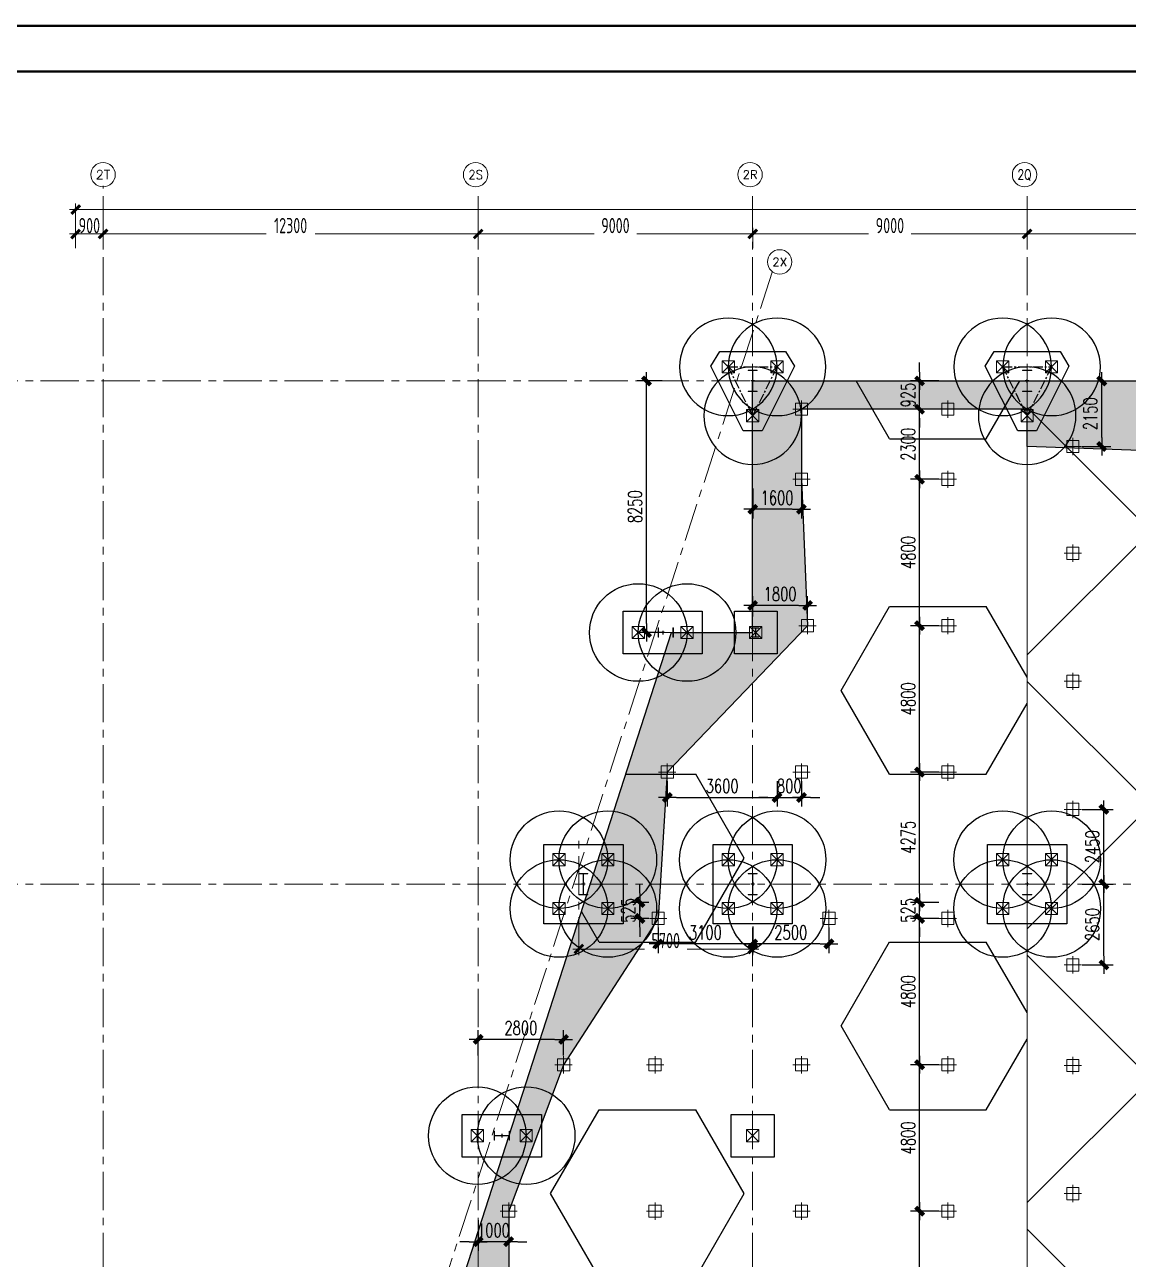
# Model space of a CAD drawing. Extents: x -1201378 to 2367219, y -619313 to 244905.
# Drawn here: x -542628 to -506441, y -10402 to 30085 of the extents above; entities that cross this region are included whole.
import ezdxf
from ezdxf.enums import TextEntityAlignment as Align

# ---------------------------------------------------------------- set-up
doc = ezdxf.new("R2010")
doc.units = 0
doc.header["$LTSCALE"] = 1000
doc.linetypes.add('CENTER', pattern=[2, 1.25, -0.25, 0.25, -0.25])
doc.layers.get('0').update_dxf_attribs({"linetype": 'CONTINUOUS'})
doc.layers.get('Defpoints').update_dxf_attribs({"linetype": 'CONTINUOUS'})
for name, color, linetype in [('0-cxFrame', 155, 'CONTINUOUS'), ('Hatch-一般填充', 252, 'CONTINUOUS'), ('S-DIMZ', 115, 'CONTINUOUS'), ('S-DOTE1', 140, 'CENTER'), ('S-HATCH1-W', 252, 'CONTINUOUS'), ('S-SGJ', 21, 'CONTINUOUS')]:
    doc.layers.add(name, color=color, linetype=linetype)
for name, color, linetype, lineweight in [('0-cxText', 131, 'CONTINUOUS', 25), ('S-axis', 111, 'CONTINUOUS', 0), ('S-col', 2, 'CONTINUOUS', 0), ('S-dim', 81, 'CONTINUOUS', 0), ('S-dote', 5, 'CENTER', 0), ('S-zhuang', 1, 'CONTINUOUS', 0)]:
    doc.layers.add(name, color=color, linetype=linetype, lineweight=lineweight)
doc.styles.add('_TCH_AXIS', font='COMPLEX', dxfattribs={"bigfont": 'GBCBIG'})
doc.styles.add('cx_tuming', font='simhei.ttf')
doc.styles.add('cx_tuqian1', font='')
doc.styles.add('SS1', font='tj-romans1.shx', dxfattribs={"width": 0.7, "bigfont": 'tj-hztxt1.shx'})
doc.styles.add('TSSD_Dimension', font='tssdeng.shx', dxfattribs={"width": 0.7, "bigfont": 'hztxt.shx'})
doc.styles.add('黑体', font='simhei.ttf', dxfattribs={"width": 0.8})
doc.styles.get('cx_tuqian1').set_extended_font_data('SimSun')
doc.dimstyles.new('S-150-ARCHI', dxfattribs={"dimscale": 150, "dimtxt": 3, "dimasz": 2, "dimexe": 2, "dimexo": 2, "dimgap": 1, "dimtad": 1, "dimdec": 0, "dimzin": 0, "dimdsep": 46, "dimtxsty": 'SS1', "dimblk1": 'TT', "dimblk2": 'TT', "dimsah": 1, "dimcen": 1, "dimclrd": 256, "dimclre": 256, "dimclrt": 256, "dimadec": 0, "dimazin": 0, "dimtfac": 1, "dimtdec": 0, "dimtix": 1, "dimtmove": 2, "dimatfit": 0, "dimldrblk": 'TT', "dimfxl": 2, "dimtolj": 1, "dimtzin": 0, "dimarcsym": 0})
doc.dimstyles.new('TSSD_200_200', dxfattribs={"dimtxt": 500, "dimasz": 200, "dimexe": 200, "dimexo": 500, "dimgap": 200, "dimtad": 1, "dimdec": 0, "dimzin": 0, "dimdsep": 46, "dimtxsty": 'TSSD_Dimension', "dimblk": 'ARCHTICK', "dimcen": 0, "dimdle": 200, "dimclrt": 7, "dimadec": 0, "dimazin": 0, "dimtfac": 1, "dimtdec": 0, "dimtix": 1, "dimtmove": 2, "dimatfit": 3, "dimfxl": 1, "dimtolj": 1, "dimtzin": 0, "dimarcsym": 0})

# ---------------------------------------------------------------- blocks, each defined once
blk = doc.blocks.new('_ArchTick')
at = {"color": 0, "linetype": 'ByBlock', "const_width": 0.5}
blk.add_lwpolyline([(-0.71, -0.71), (0.71, 0.71)], dxfattribs=at)
blk = doc.blocks.new('*D93')
at = {"layer": 'Defpoints', "color": 0, "transparency": 16777216}
for p in [(-240058, -176778), (-240958, -177738), (-240058, -177738)]:
    blk.add_point(p, dxfattribs=at)
at = {"layer": 'S-axis', "color": 0, "lineweight": -2, "transparency": 16777216}
for p, q in [((-241158, -176778), (-239858, -176778)), ((-240958, -177238), (-240958, -176578)), ((-240058, -177238), (-240058, -176578))]:
    blk.add_line(p, q, dxfattribs=at)
at = {"layer": 'S-axis', "color": 0, "lineweight": -2, "transparency": 16777216, "xscale": 200, "yscale": 200, "zscale": 200, "rotation": 180}
blk.add_blockref('_ArchTick', (-240958, -176778), dxfattribs=at)
at = {"layer": 'S-axis', "color": 0, "lineweight": -2, "transparency": 16777216, "xscale": 200, "yscale": 200, "zscale": 200}
blk.add_blockref('_ArchTick', (-240058, -176778), dxfattribs=at)
at = {"layer": 'S-axis', "color": 7, "transparency": 16777216, "insert": (-240508, -176503), "char_height": 500, "attachment_point": 5, "style": 'TSSD_Dimension'}
blk.add_mtext('\\A1;900', dxfattribs=at)
blk = doc.blocks.new('*D94')
at = {"layer": 'Defpoints', "color": 0, "transparency": 16777216}
for p in [(-227758, -176778), (-240058, -177738), (-227758, -177738)]:
    blk.add_point(p, dxfattribs=at)
at = {"layer": 'S-axis', "color": 0, "lineweight": -2, "transparency": 16777216}
for p, q in [((-240258, -176778), (-234714, -176778)), ((-240058, -177238), (-240058, -176578)), ((-227558, -176778), (-233103, -176778)), ((-227758, -177238), (-227758, -176578))]:
    blk.add_line(p, q, dxfattribs=at)
at = {"layer": 'S-axis', "color": 0, "lineweight": -2, "transparency": 16777216, "xscale": 200, "yscale": 200, "zscale": 200, "rotation": 180}
blk.add_blockref('_ArchTick', (-240058, -176778), dxfattribs=at)
at = {"layer": 'S-axis', "color": 0, "lineweight": -2, "transparency": 16777216, "xscale": 200, "yscale": 200, "zscale": 200}
blk.add_blockref('_ArchTick', (-227758, -176778), dxfattribs=at)
at = {"layer": 'S-axis', "color": 7, "transparency": 16777216, "insert": (-233908, -176503), "char_height": 500, "attachment_point": 5, "style": 'TSSD_Dimension'}
blk.add_mtext('\\A1;12300', dxfattribs=at)
blk = doc.blocks.new('*D95')
at = {"layer": 'Defpoints', "color": 0, "transparency": 16777216}
for p in [(-218758, -176778), (-227758, -177738), (-218758, -177738)]:
    blk.add_point(p, dxfattribs=at)
at = {"layer": 'S-axis', "color": 0, "lineweight": -2, "transparency": 16777216}
for p, q in [((-227958, -176778), (-223957, -176778)), ((-227758, -177238), (-227758, -176578)), ((-218558, -176778), (-222560, -176778)), ((-218758, -177238), (-218758, -176578))]:
    blk.add_line(p, q, dxfattribs=at)
at = {"layer": 'S-axis', "color": 0, "lineweight": -2, "transparency": 16777216, "xscale": 200, "yscale": 200, "zscale": 200, "rotation": 180}
blk.add_blockref('_ArchTick', (-227758, -176778), dxfattribs=at)
at = {"layer": 'S-axis', "color": 0, "lineweight": -2, "transparency": 16777216, "xscale": 200, "yscale": 200, "zscale": 200}
blk.add_blockref('_ArchTick', (-218758, -176778), dxfattribs=at)
at = {"layer": 'S-axis', "color": 7, "transparency": 16777216, "insert": (-223258, -176503), "char_height": 500, "attachment_point": 5, "style": 'TSSD_Dimension'}
blk.add_mtext('\\A1;9000', dxfattribs=at)
blk = doc.blocks.new('*D96')
at = {"layer": 'Defpoints', "color": 0, "transparency": 16777216}
for p in [(-209758, -176778), (-218758, -177738), (-209758, -177738)]:
    blk.add_point(p, dxfattribs=at)
at = {"layer": 'S-axis', "color": 0, "lineweight": -2, "transparency": 16777216}
for p, q in [((-218958, -176778), (-214957, -176778)), ((-218758, -177238), (-218758, -176578)), ((-209558, -176778), (-213560, -176778)), ((-209758, -177238), (-209758, -176578))]:
    blk.add_line(p, q, dxfattribs=at)
at = {"layer": 'S-axis', "color": 0, "lineweight": -2, "transparency": 16777216, "xscale": 200, "yscale": 200, "zscale": 200, "rotation": 180}
blk.add_blockref('_ArchTick', (-218758, -176778), dxfattribs=at)
at = {"layer": 'S-axis', "color": 0, "lineweight": -2, "transparency": 16777216, "xscale": 200, "yscale": 200, "zscale": 200}
blk.add_blockref('_ArchTick', (-209758, -176778), dxfattribs=at)
at = {"layer": 'S-axis', "color": 7, "transparency": 16777216, "insert": (-214258, -176503), "char_height": 500, "attachment_point": 5, "style": 'TSSD_Dimension'}
blk.add_mtext('\\A1;9000', dxfattribs=at)
blk = doc.blocks.new('*D97')
at = {"layer": 'Defpoints', "color": 0, "transparency": 16777216}
for p in [(-200758, -176778), (-209758, -177738), (-200758, -177738)]:
    blk.add_point(p, dxfattribs=at)
at = {"layer": 'S-axis', "color": 0, "lineweight": -2, "transparency": 16777216}
for p, q in [((-209958, -176778), (-205957, -176778)), ((-209758, -177238), (-209758, -176578)), ((-200558, -176778), (-204560, -176778)), ((-200758, -177238), (-200758, -176578))]:
    blk.add_line(p, q, dxfattribs=at)
at = {"layer": 'S-axis', "color": 0, "lineweight": -2, "transparency": 16777216, "xscale": 200, "yscale": 200, "zscale": 200, "rotation": 180}
blk.add_blockref('_ArchTick', (-209758, -176778), dxfattribs=at)
at = {"layer": 'S-axis', "color": 0, "lineweight": -2, "transparency": 16777216, "xscale": 200, "yscale": 200, "zscale": 200}
blk.add_blockref('_ArchTick', (-200758, -176778), dxfattribs=at)
at = {"layer": 'S-axis', "color": 7, "transparency": 16777216, "insert": (-205258, -176503), "char_height": 500, "attachment_point": 5, "style": 'TSSD_Dimension'}
blk.add_mtext('\\A1;9000', dxfattribs=at)
blk = doc.blocks.new('*D112')
at = {"layer": 'Defpoints', "color": 0, "transparency": 16777216}
for p in [(-82958, -175978), (-240958, -177638), (-82958, -177638)]:
    blk.add_point(p, dxfattribs=at)
at = {"layer": 'S-axis', "color": 0, "lineweight": -2, "transparency": 16777216}
for p, q in [((-241158, -175978), (-162899, -175978)), ((-240958, -177138), (-240958, -175778)), ((-82758, -175978), (-161018, -175978)), ((-82958, -177138), (-82958, -175778))]:
    blk.add_line(p, q, dxfattribs=at)
at = {"layer": 'S-axis', "color": 0, "lineweight": -2, "transparency": 16777216, "xscale": 200, "yscale": 200, "zscale": 200, "rotation": 180}
blk.add_blockref('_ArchTick', (-240958, -175978), dxfattribs=at)
at = {"layer": 'S-axis', "color": 0, "lineweight": -2, "transparency": 16777216, "xscale": 200, "yscale": 200, "zscale": 200}
blk.add_blockref('_ArchTick', (-82958, -175978), dxfattribs=at)
at = {"layer": 'S-axis', "color": 7, "transparency": 16777216, "insert": (-161958, -175703), "char_height": 500, "attachment_point": 5, "style": 'TSSD_Dimension'}
blk.add_mtext('\\A1;158000', dxfattribs=at)
blk = doc.blocks.new('*D115')
at = {"layer": 'Defpoints', "color": 0, "transparency": 16777216}
for p in [(-224458, -199188), (-218758, -199188), (-218758, -200226)]:
    blk.add_point(p, dxfattribs=at)
at = {"layer": 'S-axis', "color": 0, "lineweight": -2, "transparency": 16777216}
for p, q in [((-224458, -199688), (-224458, -200426)), ((-218758, -199688), (-218758, -200426)), ((-224658, -200226), (-222307, -200226)), ((-218558, -200226), (-220910, -200226))]:
    blk.add_line(p, q, dxfattribs=at)
at = {"layer": 'S-axis', "color": 0, "lineweight": -2, "transparency": 16777216, "xscale": 200, "yscale": 200, "zscale": 200, "rotation": 180}
blk.add_blockref('_ArchTick', (-224458, -200226), dxfattribs=at)
at = {"layer": 'S-axis', "color": 0, "lineweight": -2, "transparency": 16777216, "xscale": 200, "yscale": 200, "zscale": 200}
blk.add_blockref('_ArchTick', (-218758, -200226), dxfattribs=at)
at = {"layer": 'S-axis', "color": 7, "transparency": 16777216, "insert": (-221608, -199951), "char_height": 500, "attachment_point": 5, "style": 'TSSD_Dimension'}
blk.add_mtext('\\A1;5700', dxfattribs=at)
blk = doc.blocks.new('nt66')
at = {"layer": 'S-col'}
blk.add_lwpolyline([(-195790, 766820), (-195490, 766820), (-195490, 766808), (-195636, 766808), (-195636, 766132), (-195490, 766132), (-195490, 766120), (-195790, 766120), (-195790, 766132), (-195644, 766132), (-195644, 766808), (-195790, 766808)], close=True, dxfattribs=at)
blk = doc.blocks.new('33333')
for p in [(-68214, -43900), (-59214, -43900), (-73764, -60400), (-68214, -60400), (-59214, -60400)]:
    blk.add_blockref('nt66', p)
blk = doc.blocks.new('TK22.A0 L(Dragon)')
at = {"layer": '0-cxFrame', "color": 7, "const_width": 0.5}
blk.add_lwpolyline([(0, 0), (-1486, 0), (-1486, 841), (0, 841)], close=True, dxfattribs=at)
at = {"layer": '0-cxFrame', "const_width": 0.5}
blk.add_lwpolyline([(-80, 10), (-1466, 10), (-1466, 831), (-80, 831)], close=True, dxfattribs=at)
at = {"style": '黑体', "flags": 4}
blk.add_attdef('图幅', text='', height=3.3, dxfattribs=at).set_placement((-40, 3), align=Align.RIGHT)
at = {"layer": '0-cxText', "flags": 4}
for tag, height, style, p in [('建设单位', 3.5, 'cx_tuming', (-45, 240)), ('项目名称', 3.5, 'cx_tuming', (-45, 210)), ('子项名称', 3.5, 'cx_tuming', (-45, 180)), ('工程编号', 3.3, 'cx_tuqian1', (-35, 165)), ('图名1', 3.5, 'cx_tuming', (-45, 87)), ('图名2', 3.5, 'cx_tuming', (-45, 79)), ('图名3', 3.5, 'cx_tuming', (-45, 71)), ('出图日期', 3.3, 'cx_tuqian1', (-39, 60)), ('专业', 3.3, 'cx_tuqian1', (-55, 52)), ('图号', 3.3, 'cx_tuqian1', (-55, 44)), ('版次', 3.3, 'cx_tuqian1', (-20, 44))]:
    blk.add_attdef(tag, text='', height=height, dxfattribs=dict(at, style=style)).set_placement(p, align=Align.MIDDLE)
at = {"layer": 'Defpoints', "color": 6, "flags": 4}
for tag, height, style, p in [('tufu', 3.3, '黑体', (-12, 12)), ('dwfname', 4, 'cx_tuqian1', (-80, 3))]:
    blk.add_attdef(tag, text='', height=height, dxfattribs=dict(at, style=style)).set_placement(p, align=Align.RIGHT)
blk = doc.blocks.new('地坪桩')
at = {"layer": 'S-zhuang'}
for p, q in [((173863, 162797), (174429, 162797)), ((174146, 162514), (174146, 163080))]:
    blk.add_line(p, q, dxfattribs=at)
blk.add_lwpolyline([(173946, 162597), (173946, 162997), (174346, 162997), (174346, 162597)], close=True, dxfattribs=at)
blk = doc.blocks.new('S-ZHUANG-400')
at = {"layer": 'S-zhuang'}
for p, q in [((200, -200), (-200, 200)), ((-200, -200), (200, 200))]:
    blk.add_line(p, q, dxfattribs=at)
blk.add_lwpolyline([(-200, 200), (200, 200), (200, -200), (-200, -200)], close=True, dxfattribs=at)
blk = doc.blocks.new('CT4')
at = {"layer": 'Defpoints'}
for centre in [(-100831, -168442), (-99231, -168442), (-100831, -170042), (-99231, -170042)]:
    blk.add_circle(centre, 1600, dxfattribs=at)
at = {"layer": 'S-DOTE1', "ltscale": 0.25}
for p, q in [((-100031, -169182), (-100031, -169302)), ((-99971, -169242), (-100091, -169242))]:
    blk.add_line(p, q, dxfattribs=at)
at = {"layer": 'S-HATCH1-W'}
blk.add_lwpolyline([(-101331, -170542), (-101331, -167942), (-98731, -167942), (-98731, -170542)], close=True, dxfattribs=at)
at = {"layer": 'S-zhuang', "rotation": 90.00000000000001}
for p in [(-100831, -168442), (-99231, -168442), (-100831, -170042), (-99231, -170042)]:
    blk.add_blockref('S-ZHUANG-400', p, dxfattribs=at)
blk = doc.blocks.new('CT3')
at = {"layer": 'Defpoints'}
for centre in [(-101758, -256416), (-102558, -258016), (-100958, -258016)]:
    blk.add_circle(centre, 1600, dxfattribs=at)
at = {"layer": 'S-DOTE1', "ltscale": 0.25}
for p, q in [((-101758, -257494), (-101758, -257614)), ((-101698, -257554), (-101818, -257554))]:
    blk.add_line(p, q, dxfattribs=at)
at = {"layer": 'S-DOTE1', "linetype": 'CENTER', "ltscale": 0.25}
blk.add_lwpolyline([(-100958, -258016), (-101758, -256416), (-102558, -258016)], close=True, dxfattribs=at)
at = {"layer": 'S-HATCH1-W'}
blk.add_lwpolyline([(-101449, -255916), (-102067, -255916), (-103130, -258042), (-102837, -258516), (-100680, -258516), (-100387, -258042)], close=True, dxfattribs=at)
at = {"layer": 'S-zhuang', "rotation": 90.00000000000001}
for p in [(-101758, -256416), (-102558, -258016), (-100958, -258016)]:
    blk.add_blockref('S-ZHUANG-400', p, dxfattribs=at)
blk = doc.blocks.new('CT2')
at = {"layer": 'Defpoints'}
for centre in [(-193625, -186366), (-193625, -187966)]:
    blk.add_circle(centre, 1600, dxfattribs=at)
at = {"layer": 'S-DOTE1', "ltscale": 0.25}
for p, q in [((-193565, -187166), (-193685, -187166)), ((-193625, -187226), (-193625, -187106))]:
    blk.add_line(p, q, dxfattribs=at)
at = {"layer": 'S-HATCH1-W'}
blk.add_lwpolyline([(-194325, -185866), (-192925, -185866), (-192925, -188466), (-194325, -188466)], close=True, dxfattribs=at)
at = {"layer": 'S-zhuang'}
for p in [(-193625, -186366), (-193625, -187966)]:
    blk.add_blockref('S-ZHUANG-400', p, dxfattribs=at)
blk = doc.blocks.new('CT1')
at = {"layer": 'S-HATCH1-W'}
blk.add_lwpolyline([(-91607, -249948), (-91607, -248548), (-90207, -248548), (-90207, -249948)], close=True, dxfattribs=at)
at = {"layer": 'S-zhuang', "rotation": 90.00000000000001}
blk.add_blockref('S-ZHUANG-400', (-90907, -249248), dxfattribs=at)
blk = doc.blocks.new('2#主楼桩')
at = {"layer": 'S-zhuang', "xscale": -1, "rotation": 180}
for p in [(-1017000, -239152), (-1008000, -239152)]:
    blk.add_blockref('CT3', p, dxfattribs=at)
at = {"layer": 'S-zhuang', "rotation": 90}
for p in [(-1308875, 203777), (-1314150, 187277)]:
    blk.add_blockref('CT2', p, dxfattribs=at)
at = {"layer": 'S-zhuang'}
for name, p in [('CT1', (-1027751, 259400)), ('CT4', (-1024277, 171144)), ('CT4', (-1018727, 171144)), ('CT4', (-1009727, 171144)), ('CT1', (-1027851, 242900))]:
    blk.add_blockref(name, p, dxfattribs=at)
blk = doc.blocks.new('TT')
blk.add_line((-0.97, 0), (0.97, 0))
at = {"const_width": 0.45}
blk.add_lwpolyline([(-0.44, -0.44), (0.44, 0.44)], dxfattribs=at)
blk = doc.blocks.new('*D3072')
at = {"layer": 'Defpoints', "color": 0, "transparency": 16777216}
for p in [(-513285, -8823), (-512358, -8823), (-512358, -13623)]:
    blk.add_point(p, dxfattribs=at)
at = {"layer": 'S-DIMZ', "lineweight": -2, "transparency": 16777216}
for p, q in [((-512658, -8823), (-513585, -8823)), ((-513285, -13323), (-513285, -9123)), ((-512658, -13623), (-513585, -13623))]:
    blk.add_line(p, q, dxfattribs=at)
at = {"layer": 'S-DIMZ', "lineweight": -2, "transparency": 16777216, "xscale": 300, "yscale": 300, "zscale": 300}
for p, rotation in [((-513285, -8823), 90), ((-513285, -13623), 270)]:
    blk.add_blockref('TT', p, dxfattribs=dict(at, rotation=rotation))
at = {"layer": 'S-DIMZ', "transparency": 16777216, "insert": (-513660, -11223), "char_height": 450, "attachment_point": 5, "rotation": 90, "style": 'SS1'}
blk.add_mtext('\\A1;4800', dxfattribs=at)
blk = doc.blocks.new('*D3073')
at = {"layer": 'Defpoints', "color": 0, "transparency": 16777216}
for p in [(-513285, -4023), (-512358, -4023), (-512358, -8823)]:
    blk.add_point(p, dxfattribs=at)
at = {"layer": 'S-DIMZ', "lineweight": -2, "transparency": 16777216}
for p, q in [((-512658, -4023), (-513585, -4023)), ((-513285, -8523), (-513285, -4323)), ((-512658, -8823), (-513585, -8823))]:
    blk.add_line(p, q, dxfattribs=at)
at = {"layer": 'S-DIMZ', "lineweight": -2, "transparency": 16777216, "xscale": 300, "yscale": 300, "zscale": 300}
for p, rotation in [((-513285, -4023), 90), ((-513285, -8823), 270)]:
    blk.add_blockref('TT', p, dxfattribs=dict(at, rotation=rotation))
at = {"layer": 'S-DIMZ', "transparency": 16777216, "insert": (-513660, -6423), "char_height": 450, "attachment_point": 5, "rotation": 90, "style": 'SS1'}
blk.add_mtext('\\A1;4800', dxfattribs=at)
blk = doc.blocks.new('*D3074')
at = {"layer": 'Defpoints', "color": 0, "transparency": 16777216}
for p in [(-513285, 777), (-512358, 777), (-512358, -4023)]:
    blk.add_point(p, dxfattribs=at)
at = {"layer": 'S-DIMZ', "lineweight": -2, "transparency": 16777216}
for p, q in [((-512658, 777), (-513585, 777)), ((-513285, -3723), (-513285, 477)), ((-512658, -4023), (-513585, -4023))]:
    blk.add_line(p, q, dxfattribs=at)
at = {"layer": 'S-DIMZ', "lineweight": -2, "transparency": 16777216, "xscale": 300, "yscale": 300, "zscale": 300}
for p, rotation in [((-513285, 777), 90), ((-513285, -4023), 270)]:
    blk.add_blockref('TT', p, dxfattribs=dict(at, rotation=rotation))
at = {"layer": 'S-DIMZ', "transparency": 16777216, "insert": (-513660, -1623), "char_height": 450, "attachment_point": 5, "rotation": 90, "style": 'SS1'}
blk.add_mtext('\\A1;4800', dxfattribs=at)
blk = doc.blocks.new('*D3075')
at = {"layer": 'Defpoints', "color": 0, "transparency": 16777216}
for p in [(-513285, 1302), (-512358, 1302), (-512358, 777)]:
    blk.add_point(p, dxfattribs=at)
at = {"layer": 'S-DIMZ', "lineweight": -2, "transparency": 16777216}
for p, q in [((-513285, 1602), (-513285, 1902)), ((-512658, 1302), (-513585, 1302)), ((-513285, 777), (-513285, 1302)), ((-512658, 777), (-513585, 777)), ((-513285, 477), (-513285, 177))]:
    blk.add_line(p, q, dxfattribs=at)
at = {"layer": 'S-DIMZ', "lineweight": -2, "transparency": 16777216, "xscale": 300, "yscale": 300, "zscale": 300}
for p, rotation in [((-513285, 1302), 270), ((-513285, 777), 90)]:
    blk.add_blockref('TT', p, dxfattribs=dict(at, rotation=rotation))
at = {"layer": 'S-DIMZ', "transparency": 16777216, "insert": (-513660, 1039), "char_height": 450, "attachment_point": 5, "rotation": 90, "style": 'SS1'}
blk.add_mtext('\\A1;525', dxfattribs=at)
blk = doc.blocks.new('*D3076')
at = {"layer": 'Defpoints', "color": 0, "transparency": 16777216}
for p in [(-513285, 5577), (-512358, 5577), (-512358, 1302)]:
    blk.add_point(p, dxfattribs=at)
at = {"layer": 'S-DIMZ', "lineweight": -2, "transparency": 16777216}
for p, q in [((-512658, 5577), (-513585, 5577)), ((-513285, 1602), (-513285, 5277)), ((-512658, 1302), (-513585, 1302))]:
    blk.add_line(p, q, dxfattribs=at)
at = {"layer": 'S-DIMZ', "lineweight": -2, "transparency": 16777216, "xscale": 300, "yscale": 300, "zscale": 300}
for p, rotation in [((-513285, 5577), 90), ((-513285, 1302), 270)]:
    blk.add_blockref('TT', p, dxfattribs=dict(at, rotation=rotation))
at = {"layer": 'S-DIMZ', "transparency": 16777216, "insert": (-513660, 3439), "char_height": 450, "attachment_point": 5, "rotation": 90, "style": 'SS1'}
blk.add_mtext('\\A1;4275', dxfattribs=at)
blk = doc.blocks.new('*D3077')
at = {"layer": 'Defpoints', "color": 0, "transparency": 16777216}
for p in [(-513285, 10377), (-512358, 10377), (-512358, 5577)]:
    blk.add_point(p, dxfattribs=at)
at = {"layer": 'S-DIMZ', "lineweight": -2, "transparency": 16777216}
for p, q in [((-512658, 10377), (-513585, 10377)), ((-513285, 5877), (-513285, 10077)), ((-512658, 5577), (-513585, 5577))]:
    blk.add_line(p, q, dxfattribs=at)
at = {"layer": 'S-DIMZ', "lineweight": -2, "transparency": 16777216, "xscale": 300, "yscale": 300, "zscale": 300}
for p, rotation in [((-513285, 10377), 90), ((-513285, 5577), 270)]:
    blk.add_blockref('TT', p, dxfattribs=dict(at, rotation=rotation))
at = {"layer": 'S-DIMZ', "transparency": 16777216, "insert": (-513660, 7977), "char_height": 450, "attachment_point": 5, "rotation": 90, "style": 'SS1'}
blk.add_mtext('\\A1;4800', dxfattribs=at)
blk = doc.blocks.new('*D3078')
at = {"layer": 'Defpoints', "color": 0, "transparency": 16777216}
for p in [(-513285, 15177), (-512358, 15177), (-512358, 10377)]:
    blk.add_point(p, dxfattribs=at)
at = {"layer": 'S-DIMZ', "lineweight": -2, "transparency": 16777216}
for p, q in [((-512658, 15177), (-513585, 15177)), ((-513285, 10677), (-513285, 14877)), ((-512658, 10377), (-513585, 10377))]:
    blk.add_line(p, q, dxfattribs=at)
at = {"layer": 'S-DIMZ', "lineweight": -2, "transparency": 16777216, "xscale": 300, "yscale": 300, "zscale": 300}
for p, rotation in [((-513285, 15177), 90), ((-513285, 10377), 270)]:
    blk.add_blockref('TT', p, dxfattribs=dict(at, rotation=rotation))
at = {"layer": 'S-DIMZ', "transparency": 16777216, "insert": (-513660, 12777), "char_height": 450, "attachment_point": 5, "rotation": 90, "style": 'SS1'}
blk.add_mtext('\\A1;4800', dxfattribs=at)
blk = doc.blocks.new('*D3083')
at = {"layer": 'Defpoints', "color": 0, "transparency": 16777216}
for p in [(-522456, 1302), (-521858, 1302), (-521858, 777)]:
    blk.add_point(p, dxfattribs=at)
at = {"layer": 'S-DIMZ', "lineweight": -2, "transparency": 16777216}
for p, q in [((-522456, 1602), (-522456, 1902)), ((-522158, 1302), (-522756, 1302)), ((-522456, 777), (-522456, 1302)), ((-522158, 777), (-522756, 777)), ((-522456, 477), (-522456, 177))]:
    blk.add_line(p, q, dxfattribs=at)
at = {"layer": 'S-DIMZ', "lineweight": -2, "transparency": 16777216, "xscale": 300, "yscale": 300, "zscale": 300}
for p, rotation in [((-522456, 1302), 270), ((-522456, 777), 90)]:
    blk.add_blockref('TT', p, dxfattribs=dict(at, rotation=rotation))
at = {"layer": 'S-DIMZ', "transparency": 16777216, "insert": (-522831, 1039), "char_height": 450, "attachment_point": 5, "rotation": 90, "style": 'SS1'}
blk.add_mtext('\\A1;525', dxfattribs=at)
blk = doc.blocks.new('*D3084')
at = {"layer": 'Defpoints', "color": 0, "transparency": 16777216}
for p in [(-521558, 5577), (-517958, 5577), (-517958, 4742)]:
    blk.add_point(p, dxfattribs=at)
at = {"layer": 'S-DIMZ', "lineweight": -2, "transparency": 16777216}
for p, q in [((-521558, 5277), (-521558, 4442)), ((-517958, 5277), (-517958, 4442)), ((-521258, 4742), (-518258, 4742))]:
    blk.add_line(p, q, dxfattribs=at)
at = {"layer": 'S-DIMZ', "lineweight": -2, "transparency": 16777216, "xscale": 300, "yscale": 300, "zscale": 300, "rotation": 180}
blk.add_blockref('TT', (-521558, 4742), dxfattribs=at)
at = {"layer": 'S-DIMZ', "lineweight": -2, "transparency": 16777216, "xscale": 300, "yscale": 300, "zscale": 300}
blk.add_blockref('TT', (-517958, 4742), dxfattribs=at)
at = {"layer": 'S-DIMZ', "transparency": 16777216, "insert": (-519758, 5117), "char_height": 450, "attachment_point": 5, "style": 'SS1'}
blk.add_mtext('\\A1;3600', dxfattribs=at)
blk = doc.blocks.new('*D3085')
at = {"layer": 'Defpoints', "color": 0, "transparency": 16777216}
for p in [(-517958, 5577), (-517158, 5577), (-517158, 4742)]:
    blk.add_point(p, dxfattribs=at)
at = {"layer": 'S-DIMZ', "lineweight": -2, "transparency": 16777216}
for p, q in [((-517958, 5277), (-517958, 4442)), ((-517158, 5277), (-517158, 4442)), ((-518258, 4742), (-518558, 4742)), ((-517958, 4742), (-517158, 4742)), ((-516858, 4742), (-516558, 4742))]:
    blk.add_line(p, q, dxfattribs=at)
at = {"layer": 'S-DIMZ', "lineweight": -2, "transparency": 16777216, "xscale": 300, "yscale": 300, "zscale": 300}
blk.add_blockref('TT', (-517958, 4742), dxfattribs=at)
at = {"layer": 'S-DIMZ', "lineweight": -2, "transparency": 16777216, "xscale": 300, "yscale": 300, "zscale": 300, "rotation": 180}
blk.add_blockref('TT', (-517158, 4742), dxfattribs=at)
at = {"layer": 'S-DIMZ', "transparency": 16777216, "insert": (-517558, 5117), "char_height": 450, "attachment_point": 5, "style": 'SS1'}
blk.add_mtext('\\A1;800', dxfattribs=at)
blk = doc.blocks.new('*D3086')
at = {"layer": 'Defpoints', "color": 0, "transparency": 16777216}
for p in [(-518758, 11042), (-518758, 10377), (-516958, 10377)]:
    blk.add_point(p, dxfattribs=at)
at = {"layer": 'S-DIMZ', "lineweight": -2, "transparency": 16777216}
for p, q in [((-518758, 10677), (-518758, 11342)), ((-516958, 10677), (-516958, 11342)), ((-517258, 11042), (-518458, 11042))]:
    blk.add_line(p, q, dxfattribs=at)
at = {"layer": 'S-DIMZ', "lineweight": -2, "transparency": 16777216, "xscale": 300, "yscale": 300, "zscale": 300, "rotation": 180}
blk.add_blockref('TT', (-518758, 11042), dxfattribs=at)
at = {"layer": 'S-DIMZ', "lineweight": -2, "transparency": 16777216, "xscale": 300, "yscale": 300, "zscale": 300}
blk.add_blockref('TT', (-516958, 11042), dxfattribs=at)
at = {"layer": 'S-DIMZ', "transparency": 16777216, "insert": (-517858, 11417), "char_height": 450, "attachment_point": 5, "style": 'SS1'}
blk.add_mtext('\\A1;1800', dxfattribs=at)
blk = doc.blocks.new('*D3087')
at = {"layer": 'Defpoints', "color": 0, "transparency": 16777216}
for p in [(-518758, 15177), (-517158, 15177), (-518758, 14195)]:
    blk.add_point(p, dxfattribs=at)
at = {"layer": 'S-DIMZ', "lineweight": -2, "transparency": 16777216}
for p, q in [((-518758, 14877), (-518758, 13895)), ((-517158, 14877), (-517158, 13895)), ((-517458, 14195), (-518458, 14195))]:
    blk.add_line(p, q, dxfattribs=at)
at = {"layer": 'S-DIMZ', "lineweight": -2, "transparency": 16777216, "xscale": 300, "yscale": 300, "zscale": 300, "rotation": 180}
blk.add_blockref('TT', (-518758, 14195), dxfattribs=at)
at = {"layer": 'S-DIMZ', "lineweight": -2, "transparency": 16777216, "xscale": 300, "yscale": 300, "zscale": 300}
blk.add_blockref('TT', (-517158, 14195), dxfattribs=at)
at = {"layer": 'S-DIMZ', "transparency": 16777216, "insert": (-517958, 14570), "char_height": 450, "attachment_point": 5, "style": 'SS1'}
blk.add_mtext('\\A1;1600', dxfattribs=at)
blk = doc.blocks.new('*D3270')
at = {"layer": 'Defpoints', "color": 0, "transparency": 16777216}
for p in [(-508258, 1902), (-507242, 1902), (-508258, -748)]:
    blk.add_point(p, dxfattribs=at)
at = {"layer": 'S-DIMZ', "lineweight": -2, "transparency": 16777216}
for p, q in [((-507958, 1902), (-506942, 1902)), ((-507242, -448), (-507242, 1602)), ((-507958, -748), (-506942, -748))]:
    blk.add_line(p, q, dxfattribs=at)
at = {"layer": 'S-DIMZ', "lineweight": -2, "transparency": 16777216, "xscale": 300, "yscale": 300, "zscale": 300}
for p, rotation in [((-507242, 1902), 90), ((-507242, -748), 270)]:
    blk.add_blockref('TT', p, dxfattribs=dict(at, rotation=rotation))
at = {"layer": 'S-DIMZ', "transparency": 16777216, "insert": (-507617, 577), "char_height": 450, "attachment_point": 5, "rotation": 90, "style": 'SS1'}
blk.add_mtext('\\A1;2650', dxfattribs=at)
blk = doc.blocks.new('*D3271')
at = {"layer": 'Defpoints', "color": 0, "transparency": 16777216}
for p in [(-508258, 4352), (-507242, 4352), (-508258, 1902)]:
    blk.add_point(p, dxfattribs=at)
at = {"layer": 'S-DIMZ', "lineweight": -2, "transparency": 16777216}
for p, q in [((-507958, 4352), (-506942, 4352)), ((-507242, 2202), (-507242, 4052)), ((-507958, 1902), (-506942, 1902))]:
    blk.add_line(p, q, dxfattribs=at)
at = {"layer": 'S-DIMZ', "lineweight": -2, "transparency": 16777216, "xscale": 300, "yscale": 300, "zscale": 300}
for p, rotation in [((-507242, 4352), 90), ((-507242, 1902), 270)]:
    blk.add_blockref('TT', p, dxfattribs=dict(at, rotation=rotation))
at = {"layer": 'S-DIMZ', "transparency": 16777216, "insert": (-507617, 3127), "char_height": 450, "attachment_point": 5, "rotation": 90, "style": 'SS1'}
blk.add_mtext('\\A1;2450', dxfattribs=at)
blk = doc.blocks.new('*D3296')
at = {"layer": 'Defpoints', "color": 0, "transparency": 16777216}
for p in [(-508258, 18402), (-507312, 18402), (-508258, 16252)]:
    blk.add_point(p, dxfattribs=at)
at = {"layer": 'S-DIMZ', "lineweight": -2, "transparency": 16777216}
for p, q in [((-507958, 18402), (-507012, 18402)), ((-507312, 16552), (-507312, 18102)), ((-507958, 16252), (-507012, 16252))]:
    blk.add_line(p, q, dxfattribs=at)
at = {"layer": 'S-DIMZ', "lineweight": -2, "transparency": 16777216, "xscale": 300, "yscale": 300, "zscale": 300}
for p, rotation in [((-507312, 18402), 90), ((-507312, 16252), 270)]:
    blk.add_blockref('TT', p, dxfattribs=dict(at, rotation=rotation))
at = {"layer": 'S-DIMZ', "transparency": 16777216, "insert": (-507687, 17327), "char_height": 450, "attachment_point": 5, "rotation": 90, "style": 'SS1'}
blk.add_mtext('\\A1;2150', dxfattribs=at)
blk = doc.blocks.new('*D3474')
at = {"layer": 'Defpoints', "color": 0, "transparency": 16777216}
for p in [(-518758, 812), (-516258, 777), (-518758, -59)]:
    blk.add_point(p, dxfattribs=at)
at = {"layer": 'S-DIMZ', "lineweight": -2, "transparency": 16777216}
for p, q in [((-518758, 512), (-518758, -359)), ((-516258, 477), (-516258, -359)), ((-516558, -59), (-518458, -59))]:
    blk.add_line(p, q, dxfattribs=at)
at = {"layer": 'S-DIMZ', "lineweight": -2, "transparency": 16777216, "xscale": 300, "yscale": 300, "zscale": 300, "rotation": 180}
blk.add_blockref('TT', (-518758, -59), dxfattribs=at)
at = {"layer": 'S-DIMZ', "lineweight": -2, "transparency": 16777216, "xscale": 300, "yscale": 300, "zscale": 300}
blk.add_blockref('TT', (-516258, -59), dxfattribs=at)
at = {"layer": 'S-DIMZ', "transparency": 16777216, "insert": (-517508, 316), "char_height": 450, "attachment_point": 5, "style": 'SS1'}
blk.add_mtext('\\A1;2500', dxfattribs=at)
blk = doc.blocks.new('*D3475')
at = {"layer": 'Defpoints', "color": 0, "transparency": 16777216}
for p in [(-518758, 812), (-521858, 777), (-521858, -59)]:
    blk.add_point(p, dxfattribs=at)
at = {"layer": 'S-DIMZ', "lineweight": -2, "transparency": 16777216}
for p, q in [((-521858, 477), (-521858, -359)), ((-518758, 512), (-518758, -359)), ((-519058, -59), (-521558, -59))]:
    blk.add_line(p, q, dxfattribs=at)
at = {"layer": 'S-DIMZ', "lineweight": -2, "transparency": 16777216, "xscale": 300, "yscale": 300, "zscale": 300, "rotation": 180}
blk.add_blockref('TT', (-521858, -59), dxfattribs=at)
at = {"layer": 'S-DIMZ', "lineweight": -2, "transparency": 16777216, "xscale": 300, "yscale": 300, "zscale": 300}
blk.add_blockref('TT', (-518758, -59), dxfattribs=at)
at = {"layer": 'S-DIMZ', "transparency": 16777216, "insert": (-520308, 316), "char_height": 450, "attachment_point": 5, "style": 'SS1'}
blk.add_mtext('\\A1;3100', dxfattribs=at)
blk = doc.blocks.new('*D3476')
at = {"layer": 'Defpoints', "color": 0, "transparency": 16777216}
for p in [(-527758, -8823), (-526758, -8823), (-527758, -9825)]:
    blk.add_point(p, dxfattribs=at)
at = {"layer": 'S-DIMZ', "lineweight": -2, "transparency": 16777216}
for p, q in [((-527758, -9123), (-527758, -10125)), ((-526758, -9123), (-526758, -10125)), ((-528058, -9825), (-528358, -9825)), ((-526758, -9825), (-527758, -9825)), ((-526458, -9825), (-526158, -9825))]:
    blk.add_line(p, q, dxfattribs=at)
at = {"layer": 'S-DIMZ', "lineweight": -2, "transparency": 16777216, "xscale": 300, "yscale": 300, "zscale": 300}
blk.add_blockref('TT', (-527758, -9825), dxfattribs=at)
at = {"layer": 'S-DIMZ', "lineweight": -2, "transparency": 16777216, "xscale": 300, "yscale": 300, "zscale": 300, "rotation": 180}
blk.add_blockref('TT', (-526758, -9825), dxfattribs=at)
at = {"layer": 'S-DIMZ', "transparency": 16777216, "insert": (-527258, -9450), "char_height": 450, "attachment_point": 5, "style": 'SS1'}
blk.add_mtext('\\A1;1000', dxfattribs=at)
blk = doc.blocks.new('*D3479')
at = {"layer": 'Defpoints', "color": 0, "transparency": 16777216}
for p in [(-527758, -3190), (-527758, -4023), (-524958, -4023)]:
    blk.add_point(p, dxfattribs=at)
at = {"layer": 'S-DIMZ', "lineweight": -2, "transparency": 16777216}
for p, q in [((-527758, -3723), (-527758, -2890)), ((-525258, -3190), (-527458, -3190)), ((-524958, -3723), (-524958, -2890))]:
    blk.add_line(p, q, dxfattribs=at)
at = {"layer": 'S-DIMZ', "lineweight": -2, "transparency": 16777216, "xscale": 300, "yscale": 300, "zscale": 300, "rotation": 180}
blk.add_blockref('TT', (-527758, -3190), dxfattribs=at)
at = {"layer": 'S-DIMZ', "lineweight": -2, "transparency": 16777216, "xscale": 300, "yscale": 300, "zscale": 300}
blk.add_blockref('TT', (-524958, -3190), dxfattribs=at)
at = {"layer": 'S-DIMZ', "transparency": 16777216, "insert": (-526358, -2815), "char_height": 450, "attachment_point": 5, "style": 'SS1'}
blk.add_mtext('\\A1;2800', dxfattribs=at)
blk = doc.blocks.new('*D3480')
at = {"layer": 'Defpoints', "color": 0, "transparency": 16777216}
for p in [(-513285, 17477), (-512358, 17477), (-512358, 15177)]:
    blk.add_point(p, dxfattribs=at)
at = {"layer": 'S-DIMZ', "lineweight": -2, "transparency": 16777216}
for p, q in [((-512658, 17477), (-513585, 17477)), ((-513285, 15477), (-513285, 17177)), ((-512658, 15177), (-513585, 15177))]:
    blk.add_line(p, q, dxfattribs=at)
at = {"layer": 'S-DIMZ', "lineweight": -2, "transparency": 16777216, "xscale": 300, "yscale": 300, "zscale": 300}
for p, rotation in [((-513285, 17477), 90), ((-513285, 15177), 270)]:
    blk.add_blockref('TT', p, dxfattribs=dict(at, rotation=rotation))
at = {"layer": 'S-DIMZ', "transparency": 16777216, "insert": (-513660, 16327), "char_height": 450, "attachment_point": 5, "rotation": 90, "style": 'SS1'}
blk.add_mtext('\\A1;2300', dxfattribs=at)
blk = doc.blocks.new('*D3481')
at = {"layer": 'Defpoints', "color": 0, "transparency": 16777216}
for p in [(-513285, 18402), (-512358, 18402), (-512358, 17477)]:
    blk.add_point(p, dxfattribs=at)
at = {"layer": 'S-DIMZ', "lineweight": -2, "transparency": 16777216}
for p, q in [((-513285, 18702), (-513285, 19002)), ((-512658, 18402), (-513585, 18402)), ((-513285, 17477), (-513285, 18402)), ((-512658, 17477), (-513585, 17477)), ((-513285, 17177), (-513285, 16877))]:
    blk.add_line(p, q, dxfattribs=at)
at = {"layer": 'S-DIMZ', "lineweight": -2, "transparency": 16777216, "xscale": 300, "yscale": 300, "zscale": 300}
for p, rotation in [((-513285, 18402), 270), ((-513285, 17477), 90)]:
    blk.add_blockref('TT', p, dxfattribs=dict(at, rotation=rotation))
at = {"layer": 'S-DIMZ', "transparency": 16777216, "insert": (-513660, 17939), "char_height": 450, "attachment_point": 5, "rotation": 90, "style": 'SS1'}
blk.add_mtext('\\A1;925', dxfattribs=at)
blk = doc.blocks.new('*D6594')
at = {"layer": 'Defpoints', "color": 0, "transparency": 16777216}
for p in [(-522240, 18402), (-521421, 18402), (-521421, 10152)]:
    blk.add_point(p, dxfattribs=at)
at = {"layer": 'S-DIMZ', "lineweight": -2, "transparency": 16777216}
for p, q in [((-521721, 18402), (-522540, 18402)), ((-522240, 10452), (-522240, 18102)), ((-521721, 10152), (-522540, 10152))]:
    blk.add_line(p, q, dxfattribs=at)
at = {"layer": 'S-DIMZ', "lineweight": -2, "transparency": 16777216, "xscale": 300, "yscale": 300, "zscale": 300}
for p, rotation in [((-522240, 18402), 90), ((-522240, 10152), 270)]:
    blk.add_blockref('TT', p, dxfattribs=dict(at, rotation=rotation))
at = {"layer": 'S-DIMZ', "transparency": 16777216, "insert": (-522615, 14277), "char_height": 450, "attachment_point": 5, "rotation": 90, "style": 'SS1'}
blk.add_mtext('\\A1;8250', dxfattribs=at)
blk = doc.blocks.new('2#轴网')
at = {"layer": 'S-axis'}
for centre in [(-240058.5, -174832), (-227843.4, -174832), (-218843.4, -174832), (-209843.4, -174832), (-217872.1, -177693.2)]:
    blk.add_circle(centre, 400, dxfattribs=at)
at = {"layer": 'S-dote'}
for p, q in [((-240058.5, -270787), (-240058.5, -175198.2)), ((-227758.5, -270787), (-227758.5, -175298.2)), ((-218758.5, -270787), (-218758.5, -175298.2)), ((-209758.5, -270787), (-209758.5, -175298.2)), ((-74854.3, -181598.2), (-251154.3, -181598.2)), ((-224458.5, -200428.2), (-224458.5, -196638.2)), ((-74854.3, -198098.2), (-251154.3, -198098.2))]:
    blk.add_line(p, q, dxfattribs=at)
blk.add_lwpolyline([(-241957, -251508.6), (-218110.9, -178014.1)], dxfattribs=at)
at = {"layer": 'S-axis', "style": '_TCH_AXIS'}
for s, height, p, p2 in [('2T', 288.12, (-240298.6, -174976.1), (-239818.4, -174976.1)), ('2S', 294.28, (-228081.6, -174979.2), (-227605.1, -174979.2)), ('2R', 270.86, (-219088.4, -174967.5), (-218598.3, -174967.5)), ('2X', 270.86, (-218117.2, -177828.6), (-217627.1, -177828.6))]:
    blk.add_text(s, height=height, dxfattribs=at).set_placement(p, p2, align=Align.FIT)
at = {"layer": 'S-axis', "style": '_TCH_AXIS', "width": 0.807692}
blk.add_text('2Q', height=327.87, dxfattribs=at).set_placement((-210070.4, -174996), (-209616.4, -174996), align=Align.FIT)
at = {"layer": 'S-axis'}
for base, p1, p2, picture, middle in [((-82958.5, -175978.2), (-240958.5, -177638.2), (-82958.5, -177638.2), '*D112', (-161958.5, -175703.2)), ((-240058.5, -176778.2), (-240958.5, -177738.2), (-240058.5, -177738.2), '*D93', (-240508.5, -176503.2)), ((-227758.5, -176778.2), (-240058.5, -177738.2), (-227758.5, -177738.2), '*D94', (-233908.5, -176503.2)), ((-218758.5, -176778.2), (-227758.5, -177738.2), (-218758.5, -177738.2), '*D95', (-223258.5, -176503.2)), ((-209758.5, -176778.2), (-218758.5, -177738.2), (-209758.5, -177738.2), '*D96', (-214258.5, -176503.2)), ((-200758.5, -176778.2), (-209758.5, -177738.2), (-200758.5, -177738.2), '*D97', (-205258.5, -176503.2)), ((-218758.5, -200225.7), (-224458.5, -199188.2), (-218758.5, -199188.2), '*D115', (-221608.5, -199950.7))]:
    dim = blk.add_linear_dim(base=base, p1=p1, p2=p2, angle=0, dimstyle='TSSD_200_200', dxfattribs=at)
    dim.commit()
    dim.dimension.update_dxf_attribs({"geometry": picture, "text_midpoint": middle, "dimtype": 161})

msp = doc.modelspace()

# ---------------------------------------------------------------- hatches: boundary and pattern name
at = {"layer": 'Hatch-一般填充'}
h = msp.add_hatch(dxfattribs=at)
h.set_pattern_fill('HEX', color=256, scale=1000)
h.set_pattern_definition([(0, (-600000, 0), (0, 5499.26), [3175, -6350]), (120, (-600000, 0), (-4762.5, -2749.63), [3175, -6350]), (60, (-596825, 0), (-4762.5, 2749.63), [3175, -6350])])
h.paths.add_polyline_path([(-518758.5, 10151.8), (-521421, 10151.8), (-540058.5, -47598.2), (-540058.5, -64098.2), (-509758.5, -64098.2), (-509758.5, 18401.8), (-518758.5, 18401.8)])
h = msp.add_hatch(dxfattribs=at)
h.set_pattern_fill('ANSI37', color=256, scale=2000)
h.set_pattern_definition([(45, (-600000, 0), (-4490.13, 4490.13), []), (135, (-600000, 0), (-4490.13, -4490.13), [])])
edge = h.paths.add_edge_path()
edge.add_line((-509758.5, 18401.8), (-509758.5, -64098.2))
edge.add_line((-509758.5, -64098.2), (-410758.5, -64098.2))
edge.add_line((-410758.5, -64098.2), (-410758.5, 18401.8))
edge.add_line((-410758.5, 18401.8), (-509758.5, 18401.8))
at = {"layer": 'S-SGJ'}
h = msp.add_hatch(dxfattribs=at)
h.set_pattern_fill('ANSI36', color=251, scale=50)
h.paths.add_polyline_path([(-509758.5, -64098.2), (-540058.5, -64098.2), (-540058.5, -47598.2), (-521421, 10151.8), (-518758.5, 10151.8), (-518758.5, 18401.8), (-383758.5, 18401.8), (-383758.5, -64098.2), (-385458.5, -64098.2), (-385458.5, 15651.8), (-410758.5, 15651.8), (-491458.5, 15651.8), (-499858.5, 15901.8), (-509758.5, 16251.8), (-509758.5, 17478.1), (-517158.5, 17478.1), (-517158.5, 15176.8), (-516958.5, 10376.8), (-521558.5, 5576.8), (-521858.5, 776.8), (-524958.5, -4023.2), (-526758.5, -8823.2), (-526758.5, -12123.2), (-529758.5, -18423.2), (-529958.5, -23246.8), (-531558.5, -28023.2), (-534958.5, -33423.2), (-538558.5, -44423.2), (-539358.5, -47598.2), (-539358.5, -63623.2), (-509758.5, -63623.2), (-509758.5, -63623.2)])

# ---------------------------------------------------------------- linework, layer by layer
at = {"layer": 'S-col'}
for points in [[(-521358.5, 10001.8), (-521358.5, 10301.8), (-521370.5, 10301.8), (-521370.5, 10155.8), (-521846.5, 10155.8), (-521846.5, 10301.8), (-521858.5, 10301.8), (-521858.5, 10001.8), (-521846.5, 10001.8), (-521846.5, 10147.8), (-521370.5, 10147.8), (-521370.5, 10001.8)], [(-518758.5, 10301.8), (-518558.5, 10301.8), (-518558.5, 10289.8), (-518654.5, 10289.8), (-518654.5, 10013.8), (-518558.5, 10013.8), (-518558.5, 10001.8), (-518758.5, 10001.8), (-518758.5, 10013.8), (-518662.5, 10013.8), (-518662.5, 10289.8), (-518758.5, 10289.8)], [(-526734.2, -6498.2), (-526734.2, -6198.2), (-526746.2, -6198.2), (-526746.2, -6344.2), (-527222.2, -6344.2), (-527222.2, -6198.2), (-527234.2, -6198.2), (-527234.2, -6498.2), (-527222.2, -6498.2), (-527222.2, -6352.2), (-526746.2, -6352.2), (-526746.2, -6498.2)]]:
    msp.add_lwpolyline(points, close=True, dxfattribs=at)
at = {"layer": 'S-dim'}
for points in [[(-509758.5, 18401.8), (-518758.5, 18401.8), (-518758.5, 10151.8), (-521421, 10151.8), (-540058.5, -47598.2), (-540058.5, -64098.2), (-509758.5, -64098.2), (-509758.5, 18401.8)], [(-509758.5, 18401.8), (-509758.5, -64098.2), (-410758.5, -64098.2), (-410758.5, 18401.8), (-509758.5, 18401.8)]]:
    msp.add_lwpolyline(points, dxfattribs=at)
at = {"layer": 'S-SGJ'}
for points in [[(-509758.5, -64098.2), (-540058.5, -64098.2), (-540058.5, -47598.2), (-521421, 10151.8), (-518758.5, 10151.8), (-518758.5, 18401.8), (-383758.5, 18401.8)], [(-410758.5, 15651.8), (-491458.5, 15651.8), (-499858.5, 15901.8), (-509758.5, 16251.8), (-509758.5, 17478.1), (-517158.5, 17478.1), (-517158.5, 15176.8), (-516958.5, 10376.8), (-521558.5, 5576.8), (-521858.5, 776.8), (-524958.5, -4023.2), (-526758.5, -8823.2), (-526758.5, -12123.2), (-529758.5, -18423.2), (-529958.5, -23246.8), (-531558.5, -28023.2), (-534958.5, -33423.2), (-538558.5, -44423.2), (-539358.5, -47598.2), (-539358.5, -63623.2), (-509758.5, -63623.2), (-509758.5, -63623.2), (-509758.5, -64098.2)]]:
    msp.add_lwpolyline(points, dxfattribs=at)

# ---------------------------------------------------------------- block references
at = {"layer": '0-cxFrame', "xscale": 150, "yscale": 150, "zscale": 150}
msp.add_blockref('TK22.A0 L(Dragon)', (-350573.1, -96102.2), dxfattribs=at)
at = {"layer": 'S-axis'}
msp.add_blockref('2#轴网', (-300000, 200000), dxfattribs=at)
at = {"layer": 'S-col'}
for name, p in [('2#主楼桩', (600000, 0)), ('33333', (-254904.3, -704168.2))]:
    msp.add_blockref(name, p, dxfattribs=at)
at = {"layer": 'S-zhuang'}
for p in [(-691304.4, -145320.2), (-686504.4, -145320.2), (-682404.4, -146545.2), (-691304.4, -147620.2), (-686504.4, -147620.2), (-682404.4, -150045.2), (-691104.4, -152420.2), (-686504.4, -152420.2), (-682404.4, -154245.2), (-695704.4, -157220.2), (-691304.4, -157220.2), (-686504.4, -157220.2), (-682404.4, -158445.2), (-696004.4, -162020.2), (-690404.4, -162020.2), (-686504.4, -162020.2), (-682404.4, -163545.2), (-699104.4, -166820.2), (-696104.4, -166820.2), (-691304.4, -166820.2), (-686504.4, -166820.2), (-682404.4, -166845.2), (-682404.4, -171045.2), (-700904.4, -171620.2), (-696104.4, -171620.2), (-691304.4, -171620.2), (-686504.4, -171620.2)]:
    msp.add_blockref('地坪桩', p, dxfattribs=at)

# ---------------------------------------------------------------- dimensions: what is measured, and where the dimension line sits
at = {"layer": 'S-DIMZ'}
for base, p1, p2, picture, middle in [((-522239.8, 18401.8), (-521421, 10151.8), (-521421, 18401.8), '*D6594', (-522614.8, 14276.8)), ((-513285.1, 18401.8), (-512358.5, 17476.8), (-512358.5, 18401.8), '*D3481', (-513660.1, 17939.3)), ((-507311.5, 18401.8), (-508258.5, 16251.8), (-508258.5, 18401.8), '*D3296', (-507686.5, 17326.8)), ((-513285.1, 17476.8), (-512358.5, 15176.8), (-512358.5, 17476.8), '*D3480', (-513660.1, 16326.8)), ((-513285.1, 15176.8), (-512358.5, 10376.8), (-512358.5, 15176.8), '*D3078', (-513660.1, 12776.8)), ((-513285.1, 10376.8), (-512358.5, 5576.8), (-512358.5, 10376.8), '*D3077', (-513660.1, 7976.8)), ((-513285.1, 5576.8), (-512358.5, 1301.8), (-512358.5, 5576.8), '*D3076', (-513660.1, 3439.3)), ((-507242, 4351.8), (-508258.5, 1901.8), (-508258.5, 4351.8), '*D3271', (-507617, 3126.8)), ((-507242, 1901.8), (-508258.5, -748.2), (-508258.5, 1901.8), '*D3270', (-507617, 576.8)), ((-522456.3, 1301.8), (-521858.5, 776.8), (-521858.5, 1301.8), '*D3083', (-522831.3, 1039.3)), ((-513285.1, 1301.8), (-512358.5, 776.8), (-512358.5, 1301.8), '*D3075', (-513660.1, 1039.3)), ((-513285.1, 776.8), (-512358.5, -4023.2), (-512358.5, 776.8), '*D3074', (-513660.1, -1623.2)), ((-513285.1, -4023.2), (-512358.5, -8823.2), (-512358.5, -4023.2), '*D3073', (-513660.1, -6423.2)), ((-513285.1, -8823.2), (-512358.5, -13623.2), (-512358.5, -8823.2), '*D3072', (-513660.1, -11223.2))]:
    dim = msp.add_linear_dim(base=base, p1=p1, p2=p2, angle=90, dimstyle='S-150-ARCHI', dxfattribs=at)
    dim.commit()
    dim.dimension.update_dxf_attribs({"geometry": picture, "text_midpoint": middle})
for base, p1, p2, picture, middle in [((-518758.5, 14194.7), (-517158.5, 15176.8), (-518758.5, 15176.8), '*D3087', (-517958.5, 14569.7)), ((-518758.5, 11042), (-516958.5, 10376.8), (-518758.5, 10376.8), '*D3086', (-517858.5, 11417)), ((-517958.5, 4742.4), (-521558.5, 5576.8), (-517958.5, 5576.8), '*D3084', (-519758.5, 5117.4)), ((-517158.5, 4742.4), (-517958.5, 5576.8), (-517158.5, 5576.8), '*D3085', (-517558.5, 5117.4)), ((-521858.5, -59), (-518758.5, 811.8), (-521858.5, 776.8), '*D3475', (-520308.5, 316)), ((-518758.5, -59), (-516258.5, 776.8), (-518758.5, 811.8), '*D3474', (-517508.5, 316)), ((-527758.5, -3190.4), (-524958.5, -4023.2), (-527758.5, -4023.2), '*D3479', (-526358.5, -2815.4)), ((-527758.5, -9825.4), (-526758.5, -8823.2), (-527758.5, -8823.2), '*D3476', (-527258.5, -9450.4))]:
    dim = msp.add_linear_dim(base=base, p1=p1, p2=p2, dimstyle='S-150-ARCHI', dxfattribs=at)
    dim.commit()
    dim.dimension.update_dxf_attribs({"geometry": picture, "text_midpoint": middle})

doc.saveas('drawing.dxf')
